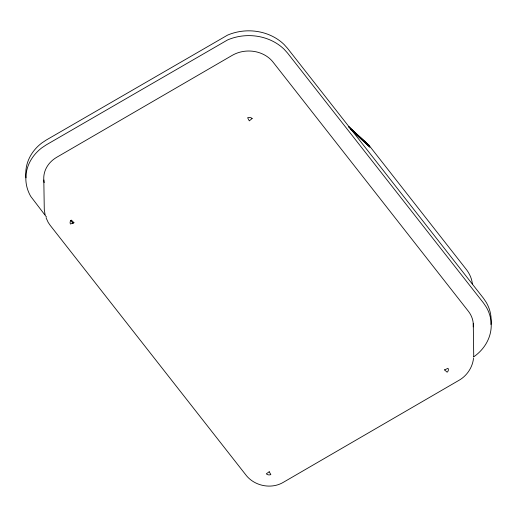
<?xml version="1.0" encoding="UTF-8"?>
<svg xmlns="http://www.w3.org/2000/svg" width="517" height="517" viewBox="0 0 517 517"><rect width="100%" height="100%" fill="white"/><g stroke="black" fill="none" stroke-linecap="round" stroke-linejoin="round"><path stroke-width="0.78" d="M473.514 358.268C472.551 367.535 466.741 376.079 458.585 380.544L283.355 482.309C271.005 489.683 253.757 485.922 245.375 474.309L50.117 225.25L48.23 222.472L46.058 217.806M473.294 357.047L475.194 355.78A47.338 40.662 -0.9 0 0 486.316 307.15L483.505 303.001L287.555 53.064L284.137 49.264A47.338 40.662 -0.9 0 0 227.583 39.938L46.317 144.831L41.877 147.791A47.338 40.662 -0.9 0 0 30.755 196.415L46.504 217.062M348.439 126.387L369.203 145.574L466.832 270.107C469.785 274.152 471.872 278.934 472.389 283.949M348.923 127.079L369.203 145.574L348.464 126.497M350.403 129.069L369.855 147.145L350.364 128.985M70.661 220.326L73.149 223.506M45.063 214.645L44.275 209.45L43.816 180.006M473.262 323.564L473.734 356.31M473.268 326.867A29.424 25.275 -0.9 0 0 468.337 311.202L273.041 62.098A29.424 25.275 -0.9 0 0 232.211 55.371L56.767 157.258A29.424 25.275 -0.9 0 0 44.184 182.63M490.93 324.489A47.338 40.662 -0.9 0 0 486.245 302.361L483.427 298.206L287.484 48.268L284.059 44.468A47.338 40.662 -0.9 0 0 227.506 35.15L46.246 140.042L41.806 142.996A47.338 40.662 -0.9 0 0 26.018 177.842M252.147 118.503L249.297 120.862L247.63 117.76A3.787 3.251 -0.9 0 1 252.147 118.503M269.208 471.756L266.32 473.824A3.787 3.251 -0.9 0 0 270.843 474.567L269.208 471.756M73.95 222.698L71.365 220.126A3.787 3.251 -0.9 0 0 70.474 224.016L73.95 222.698M444.562 369.855L447.108 372.201A3.787 3.251 -0.9 0 0 447.993 368.311L444.549 369.92"/></g></svg>
